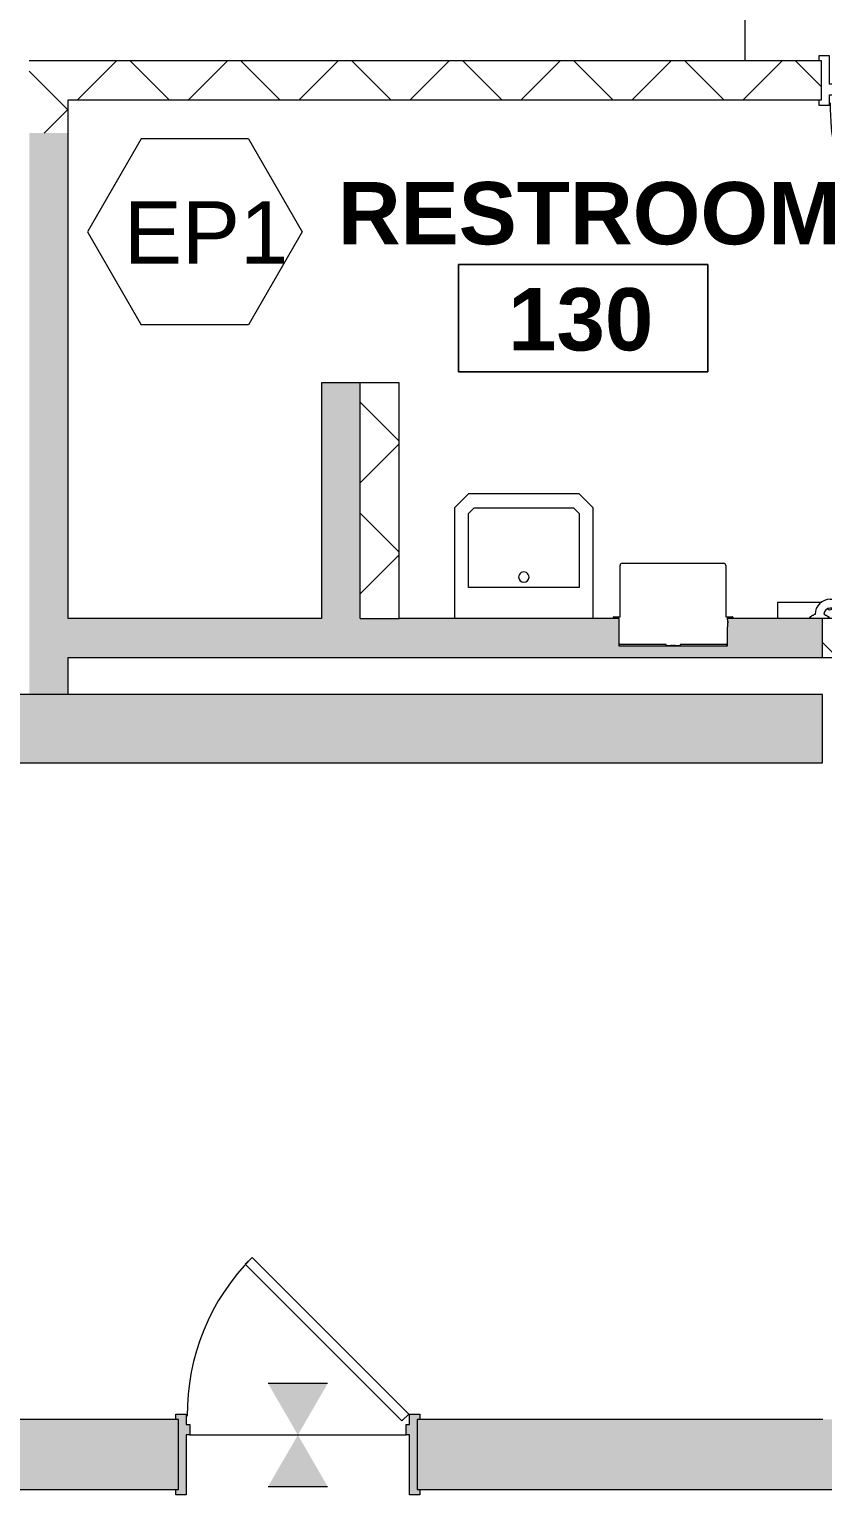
# Model space of a CAD drawing. Header units: inches. Extents: x -1569 to 1282, y -721 to 887.
# Drawn here: x 715.6 to 830.2, y 104.4 to 316.1 of the extents above; entities that cross this region are included whole.
import ezdxf

# ---------------------------------------------------------------- set-up
doc = ezdxf.new("R2010")
doc.units = ezdxf.units.IN
doc.header["$MEASUREMENT"] = 0
for name, color, linetype, lineweight in [('A-ANNO-NOTE', 131, 'Continuous', 9), ('A-AREA-IDEN', 2, 'Continuous', 9), ('A-DETL', 90, 'Continuous', 13), ('A-DOOR', 31, 'Continuous', 13), ('A-WALL', 113, 'Continuous', 13), ('A-WALL-PATT', 111, 'Continuous', 13), ('I-FURN', 30, 'Continuous', 9), ('I-WALL', 2, 'Continuous', 13), ('P-SANR-FIXT', 6, 'Continuous', 13), ('Q-SPCQ', 91, 'Continuous', 9)]:
    doc.layers.add(name, color=color, linetype=linetype, lineweight=lineweight)
doc.styles.add('Swis721 Lt BT', font='swissl.ttf', dxfattribs={"height": 9})
doc.styles.add('Swis721 Lt BT_B', font='', dxfattribs={"height": 9})
doc.styles.get('Swis721 Lt BT_B').set_extended_font_data('Swis721 Lt BT', bold=True)
pattern_1 = [(45, (0, 0), (-8.01223, 8.01223), []), (135, (0, 0), (-8.01223, -8.01223), [])]

# ---------------------------------------------------------------- blocks, each defined once
blk = doc.blocks.new('Door - Single - Solid Door 32_ x 84_-7220737-FIRST FLOOR FINISH')
at = {"layer": 'A-DOOR'}
h = blk.add_hatch(color=250, dxfattribs=at)
h.paths.add_polyline_path([(20.12, 5.72), (20.12, -2.9), (19.62, -2.9), (19.62, -4.4), (20.12, -4.4), (20.12, -5.9), (21.62, -5.9), (21.62, -5.15), (21.24, -5.15), (21.24, 4.97), (21.62, 4.97), (21.62, 5.72), (21.24, 5.72)], flags=0)
h.paths.add_polyline_path([(-12.13, 5.72), (-13.63, 5.72), (-13.63, 4.97), (-13.26, 4.97), (-13.26, -5.15), (-13.63, -5.15), (-13.63, -5.9), (-12.13, -5.9), (-12.13, -4.4), (-11.63, -4.4), (-11.63, -2.9), (-12.13, -2.9), (-12.13, 4.97)], flags=0)
at = {"layer": 'A-DOOR', "color": 8, "lineweight": 20}
for p, q in [((-13.63, 5.72), (-12.13, 5.72)), ((-13.63, 4.97), (-13.63, 5.72)), ((-12.13, 5.72), (-12.13, -2.9)), ((20.12, 5.72), (21.62, 5.72)), ((20.12, -2.9), (20.12, 5.72)), ((21.62, 5.72), (21.62, 4.97)), ((-12.13, -2.9), (-11.63, -2.9)), ((-11.63, -2.9), (-11.63, -4.4)), ((19.62, -2.9), (20.12, -2.9)), ((19.62, -4.4), (19.62, -2.9)), ((-13.63, -5.9), (-13.63, -5.15)), ((-12.13, -5.9), (-13.63, -5.9)), ((-12.13, -4.4), (-12.13, -5.9)), ((-11.63, -4.4), (-12.13, -4.4)), ((-11.03, -4.93), (-12.01, -5.9)), ((-12.01, -5.9), (10.62, -28.53)), ((11.59, -27.56), (-11.03, -4.93)), ((20.12, -4.4), (19.62, -4.4)), ((20.12, -5.9), (20.12, -4.4)), ((21.62, -5.9), (20.12, -5.9)), ((21.62, -5.15), (21.62, -5.9)), ((10.62, -28.53), (11.59, -27.56))]:
    blk.add_line(p, q, dxfattribs=at)
at = {"layer": 'A-DOOR', "lineweight": 9}
blk.add_arc((-12.01, -5.9), 32, 315, 0.5, dxfattribs=at)
blk = doc.blocks.new('Door - Single - Solid Door 36_ x 84_-7146193-FIRST FLOOR FINISH')
at = {"layer": 'A-DOOR'}
for p, q in [((-14.01, 39.65), (-12.63, 39.65)), ((-14.01, 3.65), (-14.01, 39.65)), ((-12.63, 39.65), (-12.63, 3.65)), ((-12.63, 3.65), (-14.01, 3.65))]:
    blk.add_line(p, q, dxfattribs=at)
at = {"layer": 'A-DOOR', "lineweight": 9}
for p, q in [((-15.63, 3.65), (-15.63, 2.9)), ((-14.13, 3.65), (-15.63, 3.65)), ((-14.13, 2.15), (-14.13, 3.65)), ((-13.63, 2.15), (-14.13, 2.15)), ((-13.63, 0.65), (-13.63, 2.15)), ((22.12, 2.15), (21.62, 2.15)), ((21.62, 2.15), (21.62, 0.65)), ((23.62, 3.65), (22.12, 3.65)), ((22.12, 3.65), (22.12, 2.15)), ((23.62, 2.9), (23.62, 3.65)), ((-14.13, -3.47), (-14.13, 0.65)), ((-14.13, 0.65), (-13.63, 0.65)), ((21.62, 0.65), (22.12, 0.65)), ((22.12, 0.65), (22.12, -3.47)), ((-15.63, -2.72), (-15.63, -3.47)), ((-15.63, -3.47), (-14.13, -3.47)), ((22.12, -3.47), (23.62, -3.47)), ((23.62, -3.47), (23.62, -2.72))]:
    blk.add_line(p, q, dxfattribs=at)
blk.add_arc((-14.01, 3.65), 36, 359.5, 90, dxfattribs=at)
blk = doc.blocks.new('Lavatory - Wall Mounted - 20_x18_ - Public-6857333-FIRST FLOOR FINISH')
at = {"layer": 'P-SANR-FIXT', "lineweight": 9}
for p, q in [((-436.49, -42.99), (-452.49, -42.99)), ((-434.49, -44.99), (-436.49, -42.99)), ((-447.99, -60.99), (-447.99, -44.99)), ((-447.99, -44.99), (-437.31, -44.99)), ((-437.31, -44.99), (-436.49, -45.82)), ((-436.49, -45.82), (-436.49, -60.16)), ((-434.49, -60.99), (-434.49, -44.99)), ((-437.31, -60.99), (-447.99, -60.99)), ((-436.49, -60.16), (-437.31, -60.99)), ((-436.49, -62.99), (-434.49, -60.99)), ((-452.49, -62.99), (-436.49, -62.99))]:
    blk.add_line(p, q, dxfattribs=at)
for start, end in [(90, 270), (90, 270), (270, 90), (270, 90)]:
    blk.add_arc((-446.49, -52.99), 0.75, start, end, dxfattribs=at)
blk = doc.blocks.new('P-Grab_Bar-36in - 36 INCH-V24-FIRST FLOOR FINISH')
at = {"layer": 'I-FURN'}
for p, q in [((831.26, 233.75), (864.12, 233.75)), ((828.29, 230.97), (828.29, 231.11)), ((828.98, 231.58), (829.05, 231.58)), ((830.32, 231.58), (830.39, 231.58)), ((831.09, 231.11), (831.09, 230.97)), ((864.11, 232.48), (831.26, 232.48)), ((864.29, 230.97), (864.29, 231.11)), ((864.98, 231.58), (865.05, 231.58)), ((866.32, 231.58), (866.39, 231.58)), ((867.09, 231.11), (867.09, 230.97))]:
    blk.add_line(p, q, dxfattribs=at)
for centre, radius, start, end in [((831.26, 231.54), 2.21, 90, 179.1445), ((864.11, 231.54), 2.21, 0.8636, 89.8856), ((828.38, 231.11), 0.0934, 88.0011, 180), ((828.38, 231.3), 0.0984, 272.9558, 347.0471), ((828.56, 231.23), 0.0975, 89.156, 150.8479), ((828.54, 231.42), 0.0998, 280.0133, 343.9943), ((828.72, 231.34), 0.0983, 82.1862, 147.824), ((828.73, 231.7), 0.259, 270.2678, 327.7398), ((828.98, 231.54), 0.0327, 86.7864, 147.7398), ((831.27, 231.54), 0.946, 90.5765, 177.6589), ((830.39, 231.54), 0.0327, 32.2602, 93.2136), ((830.64, 231.7), 0.259, 212.2602, 269.7322), ((830.65, 231.34), 0.0983, 32.176, 97.8138), ((830.83, 231.42), 0.0998, 196.0057, 259.9867), ((830.81, 231.23), 0.0975, 29.1521, 90.844), ((830.99, 231.3), 0.0984, 192.9529, 267.0442), ((830.99, 231.11), 0.0934, 0, 91.9989), ((864.1, 231.54), 0.946, 2.3393, 89.6607), ((864.38, 231.11), 0.0934, 88, 180), ((864.38, 231.3), 0.0984, 272.955, 347.045), ((864.56, 231.23), 0.0975, 89.1532, 150.8468), ((864.54, 231.42), 0.0998, 280.0117, 343.9883), ((864.72, 231.34), 0.0983, 82.1794, 147.8206), ((864.73, 231.7), 0.259, 270.2661, 327.7339), ((864.98, 231.54), 0.0327, 86.7675, 147.7339), ((866.39, 231.54), 0.0327, 32.2704, 93.2464), ((866.64, 231.7), 0.259, 212.2704, 269.7352), ((866.65, 231.34), 0.0983, 32.1818, 97.8257), ((866.83, 231.42), 0.0998, 196.0161, 259.9895), ((866.81, 231.23), 0.0975, 29.154, 90.8489), ((866.99, 231.3), 0.0984, 192.9565, 267.0456), ((866.99, 231.11), 0.0934, 0, 92.0008)]:
    blk.add_arc(centre, radius, start, end, dxfattribs=at)
blk = doc.blocks.new('P-Recessed Trash and Paper Towel Dispenser - Large_Receptacle-2830695-FIRST FLOOR FINISH')
at = {"layer": 'Q-SPCQ'}
for p, q in [((870.33, 115.59), (870.33, 123)), ((870.64, 123.31), (885.27, 123.31)), ((885.58, 123), (885.58, 115.59)), ((869.35, 115.31), (869.35, 115.53)), ((870.17, 115.31), (869.35, 115.31)), ((869.41, 115.59), (870.33, 115.59)), ((870.17, 111.7), (870.17, 115.31)), ((885.58, 115.59), (886.55, 115.59)), ((886.6, 115.31), (885.79, 115.31)), ((885.79, 115.31), (885.79, 115.15)), ((885.79, 115.15), (885.82, 115.15)), ((885.82, 115.15), (885.82, 114.85)), ((885.82, 114.85), (885.95, 114.85)), ((885.95, 114.76), (885.82, 114.76)), ((885.82, 114.76), (885.82, 114.13)), ((885.95, 114.85), (885.95, 114.76)), ((886.6, 115.53), (886.6, 115.31)), ((885.79, 114.13), (885.79, 111.7)), ((885.82, 114.13), (885.79, 114.13)), ((876.98, 111.56), (870.3, 111.56)), ((876.98, 111.36), (876.98, 111.56)), ((877.67, 111.36), (876.98, 111.36)), ((877.9, 111.41), (877.67, 111.41)), ((877.67, 111.41), (877.67, 111.36)), ((877.9, 111.36), (877.9, 111.41)), ((878.06, 111.36), (877.9, 111.36)), ((878.29, 111.41), (878.06, 111.41)), ((878.06, 111.41), (878.06, 111.36)), ((878.29, 111.36), (878.29, 111.41)), ((878.98, 111.36), (878.29, 111.36)), ((885.66, 111.56), (878.98, 111.56)), ((878.98, 111.56), (878.98, 111.36))]:
    blk.add_line(p, q, dxfattribs=at)
for centre, radius, start, end in [((870.64, 123), 0.311, 90, 180), ((885.27, 123), 0.31, 360, 90), ((869.41, 115.53), 0.0593, 90, 180), ((886.55, 115.53), 0.0589, 0, 90), ((870.31, 111.7), 0.136, 180, 266.991), ((885.66, 111.69), 0.129, 270, 2.9666)]:
    blk.add_arc(centre, radius, start, end, dxfattribs=at)
blk = doc.blocks.new('P-Seat_Cover_Dispenser - P-Seat_Cover_Dispenser-V46-FIRST FLOOR FINISH')
at = {"layer": 'P-SANR-FIXT', "lineweight": 9}
for p, q in [((823.7, 230.97), (823.7, 233.34)), ((823.7, 233.34), (830, 233.34)), ((838.7, 232.48), (838.7, 230.97))]:
    blk.add_line(p, q, dxfattribs=at)
for start_param, end_param in [(3.844932, 4.712389), (4.712389, 5.878596)]:
    blk.add_ellipse((831.21, 232.62), major_axis=(0.391, 0), ratio=0.967919, start_param=start_param, end_param=end_param, dxfattribs=at)
blk = doc.blocks.new('Room Tag - Room Name and Number-3379422-FIRST FLOOR FINISH')
at = {"layer": 'A-AREA-IDEN'}
for p, q in [((-0.1881, -0.1636), (-0.1881, -0.0018)), ((-0.1881, -0.0018), (0.1869, -0.0018)), ((0.1869, -0.0018), (-0.1881, -0.0018)), ((-0.1881, -0.0018), (-0.1881, -0.1636)), ((0.1869, -0.0018), (0.1869, -0.1636)), ((0.1869, -0.1636), (0.1869, -0.0018)), ((0.1869, -0.1636), (-0.1881, -0.1636)), ((-0.1881, -0.1636), (0.1869, -0.1636))]:
    blk.add_line(p, q, dxfattribs=at)
blk = doc.blocks.new('Finish symbol-hexagon - Finish symbol-hexagon-3139208-FIRST FLOOR FINISH')
at = {"layer": 'A-ANNO-NOTE'}
for p, q in [((-0.0807, 0.1398), (-0.1614, 0)), ((0.0807, 0.1398), (-0.0807, 0.1398)), ((0.0807, 0.1398), (0.1614, 0)), ((-0.1614, 0), (-0.0807, -0.1398)), ((0.1614, 0), (0.0807, -0.1398)), ((0.0807, -0.1398), (-0.0807, -0.1398))]:
    blk.add_line(p, q, dxfattribs=at)
blk = doc.blocks.new('Finish Transition symbol - Finish Transition symbol-3518232-FIRST FLOOR FINISH')
at = {"layer": 'A-ANNO-NOTE'}
for points in [[(0.0447, 0.0773), (0, 0), (-0.0447, 0.0773)], [(0.0447, -0.0773), (-0.0447, -0.0773), (0, 0)]]:
    blk.add_hatch(color=256, dxfattribs=at).paths.add_polyline_path(points, flags=0)
for p, q in [((0.0447, 0.0773), (-0.0447, 0.0773)), ((-0.0447, -0.0773), (0.0447, -0.0773))]:
    blk.add_line(p, q, dxfattribs=at)

msp = doc.modelspace()

# ---------------------------------------------------------------- hatches: boundary and pattern name
at = {"layer": 'A-WALL-PATT', "lineweight": 9}
h = msp.add_hatch(dxfattribs=at)
h.set_pattern_fill('FP_9', color=256, style=0, pattern_type=2)
h.set_pattern_definition(pattern_1)
h.paths.add_polyline_path([(721.18, 301.07), (721.18, 311.5), (715.55, 311.5), (715.55, 301.07)], flags=0)
h = msp.add_hatch(dxfattribs=at)
h.set_pattern_fill('FP_9', color=256, style=0, pattern_type=2)
h.set_pattern_definition(pattern_1)
h.paths.add_polyline_path([(871.44, 305.87), (871.44, 311.5), (868.5, 311.5), (868.5, 305.87)], flags=0)
h.paths.add_polyline_path([(830, 305.87), (830, 311.5), (721.18, 311.5), (721.18, 305.87), (769.78, 305.87)], flags=0)
for points in [[(715.55, 220.07), (721.18, 220.07), (721.18, 301.07), (715.55, 301.07), (715.55, 271.27)], [(763.36, 230.97), (763.36, 264.99), (757.74, 264.99), (757.74, 230.97)], [(830.12, 225.34), (830.12, 230.97), (816.36, 230.97), (816.39, 230.51), (816.52, 230.51), (816.52, 230.41), (816.39, 230.41), (816.36, 226.97), (800.74, 226.97), (800.74, 230.97), (721.18, 230.97), (721.18, 225.34), (826.92, 225.34)]]:
    msp.add_hatch(color=7, dxfattribs=at).paths.add_polyline_path(points, flags=0)
h = msp.add_hatch(dxfattribs=at)
h.set_pattern_fill('FP_9', color=256, style=0, pattern_type=2)
h.set_pattern_definition(pattern_1)
h.paths.add_polyline_path([(768.99, 230.97), (768.99, 264.99), (763.36, 264.99), (763.36, 230.97)], flags=0)
h = msp.add_hatch(dxfattribs=at)
h.set_pattern_fill('FP_9', color=256, style=0, pattern_type=2)
h.set_pattern_definition(pattern_1)
h.paths.add_polyline_path([(871.44, 225.34), (871.44, 230.97), (830.12, 230.97), (830.12, 225.34), (861.2, 225.34)], flags=0)
h = msp.add_hatch(color=7, dxfattribs=at)
h.paths.add_polyline_path([(815.49, 210.12), (830.12, 210.12), (830.12, 219.99), (410.04, 219.99), (410.04, 210.12), (769.78, 210.12)], flags=0)
h.paths.add_polyline_path([(371.54, 210.12), (371.54, 219.99), (316.79, 219.99), (316.79, 210.12)], flags=0)
h = msp.add_hatch(color=7, dxfattribs=at)
h.paths.add_polyline_path([(1106.6, 105.19), (1112.92, 105.19), (1112.92, 115.31), (1101.15, 115.31), (1101.15, 105.19)], flags=0)
h.paths.add_polyline_path([(1044.04, 105.19), (1066.65, 105.19), (1066.65, 115.31), (1043.2, 115.31), (1043.2, 105.19)], flags=0)
h.paths.add_polyline_path([(1004.7, 105.19), (1004.7, 115.31), (950.26, 115.31), (950.26, 105.19), (985.85, 105.19)], flags=0)
h.paths.add_polyline_path([(911.76, 105.19), (911.76, 115.31), (885.79, 115.31), (885.82, 114.85), (885.95, 114.85), (885.95, 114.76), (885.82, 114.76), (885.79, 111.31), (870.17, 111.31), (870.17, 115.31), (771.6, 115.31), (771.6, 105.19), (906.91, 105.19)], flags=0)
h.paths.add_polyline_path([(737.1, 105.19), (737.1, 115.31), (671.6, 115.31), (671.6, 105.19)], flags=0)
h.paths.add_polyline_path([(637.1, 105.19), (637.1, 115.31), (461.23, 115.31), (461.23, 105.19), (586.95, 105.19)], flags=0)
h.paths.add_polyline_path([(426.73, 105.19), (426.73, 115.31), (306.85, 115.31), (306.85, 105.19), (404.11, 105.19)], flags=0)

# ---------------------------------------------------------------- linework, layer by layer
at = {"layer": 'A-DETL', "lineweight": 9}
for p, q in [((818.95, 311.5), (818.95, 425.25)), ((738.73, 113.06), (769.98, 113.06))]:
    msp.add_line(p, q, dxfattribs=at)
at = {"layer": 'A-WALL'}
for p, q in [((830, 311.5), (715.55, 311.5)), ((830, 305.87), (830, 311.5)), ((721.18, 305.87), (830, 305.87)), ((721.18, 301.07), (721.18, 305.87)), ((768.99, 264.99), (763.36, 264.99)), ((768.99, 230.97), (768.99, 264.99)), ((763.36, 230.97), (768.99, 230.97)), ((871.44, 230.97), (830.12, 230.97)), ((830.12, 225.34), (871.44, 225.34))]:
    msp.add_line(p, q, dxfattribs=at)
at = {"layer": 'A-WALL', "color": 8, "lineweight": 20}
for p, q in [((721.18, 230.97), (721.18, 301.07)), ((757.74, 264.99), (757.74, 230.97)), ((763.36, 264.99), (757.74, 264.99)), ((763.36, 230.97), (763.36, 264.99)), ((757.74, 230.97), (721.18, 230.97)), ((799.93, 230.97), (768.99, 230.97)), ((830.12, 230.97), (817.18, 230.97)), ((830.12, 225.34), (830.12, 230.97)), ((800.74, 226.97), (800.74, 227.35)), ((816.36, 226.97), (800.74, 226.97)), ((816.36, 227.35), (816.36, 226.97)), ((721.18, 220.07), (721.18, 225.34)), ((721.18, 225.34), (830.12, 225.34)), ((830.12, 219.99), (410.04, 219.99)), ((715.55, 220.07), (721.18, 220.07)), ((830.12, 210.12), (830.12, 219.99)), ((425.04, 210.12), (830.12, 210.12))]:
    msp.add_line(p, q, dxfattribs=at)
at = {"layer": 'I-WALL', "color": 8, "lineweight": 20}
for p, q in [((737.1, 115.31), (671.6, 115.31)), ((737.1, 105.19), (737.1, 115.31)), ((830.2, 115.31), (771.6, 115.31)), ((771.6, 115.31), (771.6, 105.19)), ((671.6, 105.19), (737.1, 105.19)), ((771.6, 105.19), (835.29, 105.19))]:
    msp.add_line(p, q, dxfattribs=at)

# ---------------------------------------------------------------- block references
at = {"layer": 'A-ANNO-NOTE', "xscale": 96, "yscale": 96, "zscale": 96}
msp.add_blockref('Finish symbol-hexagon - Finish symbol-hexagon-3139208-FIRST FLOOR FINISH', (739.46, 286.83), dxfattribs=at)
at = {"layer": 'A-ANNO-NOTE', "xscale": 96.00000000000003, "yscale": 96.00000000000003, "zscale": 96.00000000000003, "rotation": 180}
msp.add_blockref('Finish Transition symbol - Finish Transition symbol-3518232-FIRST FLOOR FINISH', (754.35, 113.06), dxfattribs=at)
at = {"layer": 'A-AREA-IDEN', "xscale": 95.99999999999994, "yscale": 95.99999999999994, "zscale": 95.99999999999994}
msp.add_blockref('Room Tag - Room Name and Number-3379422-FIRST FLOOR FINISH', (795.62, 282.29), dxfattribs=at)
at = {"layer": 'A-DOOR', "rotation": 180}
for name, p in [('Door - Single - Solid Door 36_ x 84_-7146193-FIRST FLOOR FINISH', (853.24, 308.77)), ('Door - Single - Solid Door 32_ x 84_-7220737-FIRST FLOOR FINISH', (758.35, 110.16))]:
    msp.add_blockref(name, p, dxfattribs=at)
at = {"layer": 'P-SANR-FIXT', "lineweight": 9, "rotation": 89.99999999999993}
msp.add_blockref('Lavatory - Wall Mounted - 20_x18_ - Public-6857333-FIRST FLOOR FINISH', (734, 683.45), dxfattribs=at)
at = {"layer": 'P-SANR-FIXT', "lineweight": 9}
for name, p in [('P-Recessed Trash and Paper Towel Dispenser - Large_Receptacle-2830695-FIRST FLOOR FINISH', (-69.43, 115.65)), ('P-Seat_Cover_Dispenser - P-Seat_Cover_Dispenser-V46-FIRST FLOOR FINISH', (0, 0)), ('P-Grab_Bar-36in - 36 INCH-V24-FIRST FLOOR FINISH', (0, 0))]:
    msp.add_blockref(name, p, dxfattribs=at)

# ---------------------------------------------------------------- texts
at = {"layer": 'A-ANNO-NOTE', "insert": (729.22, 291.23), "char_height": 9, "width": 26.967, "attachment_point": 1, "style": 'Swis721 Lt BT'}
msp.add_mtext('EP1', dxfattribs=at)
at = {"layer": 'A-AREA-IDEN', "char_height": 9, "attachment_point": 1, "style": 'Swis721 Lt BT_B'}
for s, insert, width in [('RESTROOM', (760.12, 294.01), 85.749), ('130', (784.72, 278.69), 25.452)]:
    msp.add_mtext(s, dxfattribs=dict(at, insert=insert, width=width))

doc.saveas('drawing.dxf')
